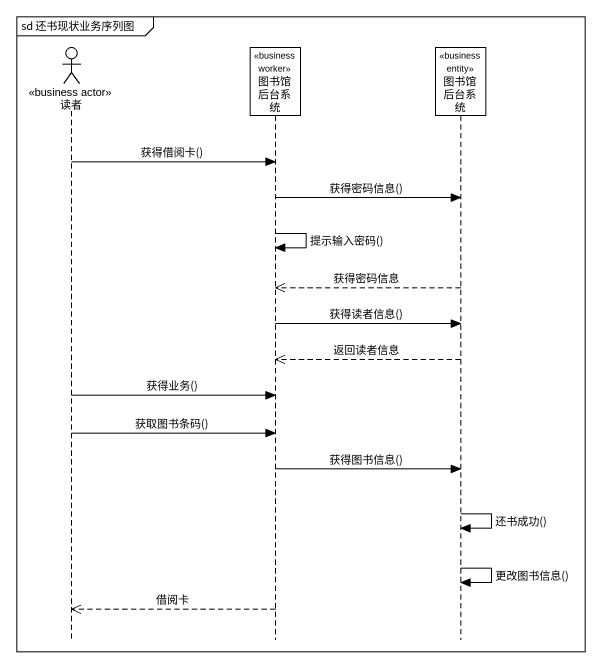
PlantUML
@startuml
mainframe sd 还书现状业务序列图
hide footbox
actor 读者 <<business actor>>
participant 图书馆后台系统 <<business worker>>
participant "图书馆后台系统" as 图书馆后台系统_2 <<business entity>>

读者 -> 图书馆后台系统 : 获得借阅卡()
图书馆后台系统 -> 图书馆后台系统_2 : 获得密码信息()
图书馆后台系统 -> 图书馆后台系统 : 提示输入密码()
图书馆后台系统_2 -->> 图书馆后台系统 : 获得密码信息
图书馆后台系统 -> 图书馆后台系统_2 : 获得读者信息()
图书馆后台系统_2 -->> 图书馆后台系统 : 返回读者信息
读者 -> 图书馆后台系统 : 获得业务()
读者 -> 图书馆后台系统 : 获取图书条码()
图书馆后台系统 -> 图书馆后台系统_2 : 获得图书信息()
图书馆后台系统_2 -> 图书馆后台系统_2 : 还书成功()
图书馆后台系统_2 -> 图书馆后台系统_2 : 更改图书信息()
图书馆后台系统 -->> 读者 : 借阅卡
@enduml
